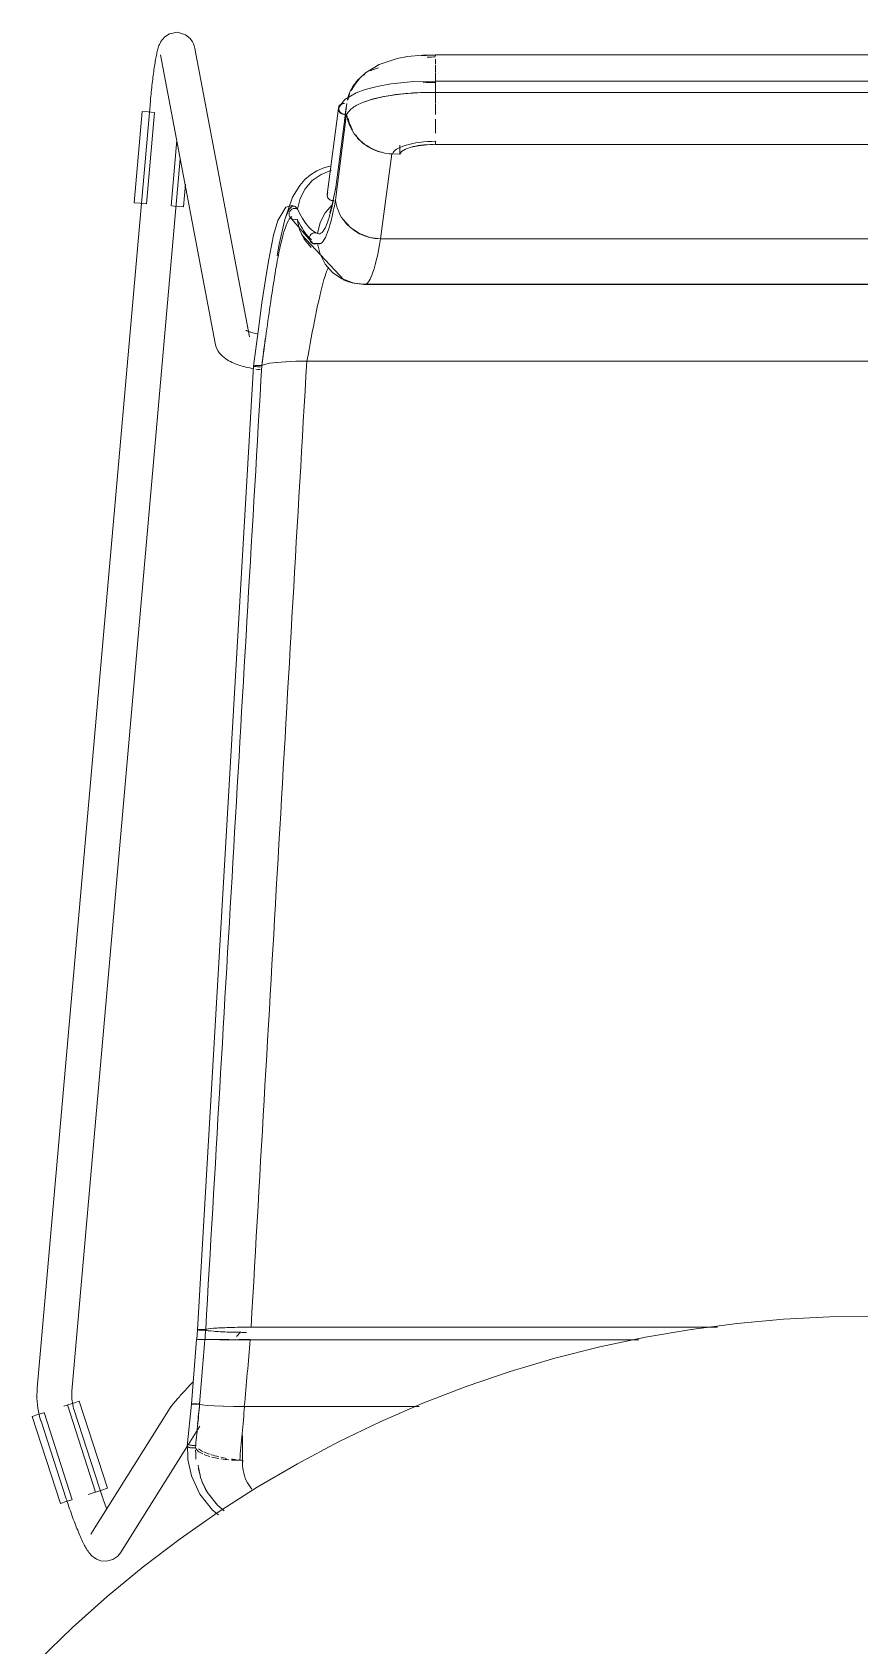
# Model space of a CAD drawing. Header units: millimetres. Extents: x 79795 to 317870, y -36033 to 97293.
# Drawn here: x 161391 to 161676, y 12592 to 13148 of the extents above; entities that cross this region are included whole.
import ezdxf

# ---------------------------------------------------------------- set-up
doc = ezdxf.new("R2010")
doc.units = ezdxf.units.MM
doc.header["$MEASUREMENT"] = 0
doc.layers.add('I-FURN', color=8, linetype='CONTINUOUS', lineweight=9)

msp = doc.modelspace()

# ---------------------------------------------------------------- linework, layer by layer
at = {"layer": 'I-FURN'}
for p, q in [((161440.87, 13147.86), (161438.11, 13147.37)), ((161443.62, 13147.02), (161440.87, 13147.86)), ((161434.06, 13142.06), (161433.95, 13141.66)), ((161434.17, 13142.46), (161434.06, 13142.06)), ((161434.3, 13142.85), (161434.17, 13142.46)), ((161434.44, 13143.26), (161434.3, 13142.85)), ((161434.61, 13143.69), (161434.44, 13143.26)), ((161434.82, 13144.16), (161434.61, 13143.69)), ((161435.13, 13144.72), (161434.82, 13144.16)), ((161435.6, 13145.42), (161435.13, 13144.72)), ((161436.46, 13146.33), (161435.6, 13145.42)), ((161438.11, 13147.37), (161436.46, 13146.33)), ((161443.62, 13147.02), (161445.2, 13145.7)), ((161445.2, 13145.7), (161445.95, 13144.62)), ((161445.95, 13144.62), (161446.32, 13143.82)), ((161446.32, 13143.82), (161446.54, 13143.2)), ((161446.54, 13143.2), (161446.67, 13142.68)), ((161446.67, 13142.68), (161446.76, 13142.27)), ((161465.58, 13042.97), (161446.76, 13142.27)), ((161432.98, 13136.78), (161432.89, 13136.19)), ((161433.08, 13137.35), (161432.98, 13136.78)), ((161433.17, 13137.9), (161433.08, 13137.35)), ((161433.26, 13138.43), (161433.17, 13137.9)), ((161433.36, 13138.94), (161433.26, 13138.43)), ((161433.45, 13139.44), (161433.36, 13138.94)), ((161433.55, 13139.92), (161433.45, 13139.44)), ((161433.65, 13140.38), (161433.55, 13139.92)), ((161433.74, 13140.82), (161433.65, 13140.38)), ((161433.84, 13141.25), (161433.74, 13140.82)), ((161433.95, 13141.66), (161433.84, 13141.25)), ((161434.97, 13140.03), (161453.79, 13040.74)), ((161505.58, 13133.94), (161510.29, 13136.81)), ((161510.29, 13136.81), (161516.44, 13138.83)), ((161516.44, 13138.83), (161519.94, 13139.48)), ((161519.94, 13139.48), (161525.15, 13140)), ((161525.15, 13140), (161529.67, 13140.08)), ((161529.67, 13140.08), (161529.67, 13139.91)), ((161824.52, 13140.08), (161529.67, 13140.08)), ((161529.67, 13139.78), (161529.67, 13140.06)), ((161529.67, 13136.84), (161529.67, 13138.59)), ((161529.67, 13133.98), (161529.67, 13136.56)), ((161432.19, 13130.96), (161432.11, 13130.25)), ((161432.27, 13131.66), (161432.19, 13130.96)), ((161432.36, 13132.35), (161432.27, 13131.66)), ((161432.44, 13133.02), (161432.36, 13132.35)), ((161432.53, 13133.69), (161432.44, 13133.02)), ((161432.62, 13134.33), (161432.53, 13133.69)), ((161432.71, 13134.97), (161432.62, 13134.33)), ((161432.8, 13135.59), (161432.71, 13134.97)), ((161432.89, 13136.19), (161432.8, 13135.59)), ((161501.93, 13130.03), (161503.6, 13132.1)), ((161503.6, 13132.1), (161505.58, 13133.94)), ((161514.22, 13130.1), (161522.11, 13130.89)), ((161522.11, 13130.89), (161529.67, 13131.04)), ((161529.67, 13133.82), (161529.67, 13130.8)), ((161529.67, 13130.8), (161529.67, 13133.81)), ((161529.67, 13131.04), (161529.67, 13130.97)), ((161824.52, 13131.04), (161529.67, 13131.04)), ((161529.67, 13127.09), (161529.67, 13131.04)), ((161529.67, 13130.97), (161529.67, 13130.78)), ((161529.67, 13130.78), (161529.67, 13130.47)), ((161431.64, 13125.84), (161431.57, 13125.09)), ((161431.72, 13126.59), (161431.64, 13125.84)), ((161431.79, 13127.33), (161431.72, 13126.59)), ((161431.87, 13128.07), (161431.79, 13127.33)), ((161431.94, 13128.81), (161431.87, 13128.07)), ((161432.02, 13129.53), (161431.94, 13128.81)), ((161432.11, 13130.25), (161432.02, 13129.53)), ((161498.46, 13124.65), (161502.29, 13126.96)), ((161500.6, 13127.76), (161501.93, 13130.03)), ((161502.29, 13126.96), (161505.46, 13128.15)), ((161505.46, 13128.15), (161509.5, 13129.23)), ((161511.83, 13125.68), (161508.33, 13124.88)), ((161509.5, 13129.23), (161514.22, 13130.1)), ((161517.27, 13126.51), (161511.83, 13125.68)), ((161523.26, 13126.99), (161517.27, 13126.51)), ((161529.67, 13127.08), (161523.26, 13126.99)), ((161529.67, 13130.47), (161529.67, 13130.08)), ((161529.67, 13130.08), (161529.67, 13129.63)), ((161529.67, 13129.63), (161529.67, 13129.14)), ((161529.67, 13129.14), (161529.67, 13128.64)), ((161529.67, 13128.64), (161529.67, 13128.16)), ((161529.67, 13128.16), (161529.67, 13127.74)), ((161529.67, 13127.74), (161529.67, 13127.41)), ((161529.67, 13127.41), (161529.67, 13127.19)), ((161529.67, 13127.19), (161529.67, 13127.09)), ((161529.67, 13127.11), (161529.67, 13123.3)), ((161529.67, 13123.3), (161529.67, 13127.11)), ((161529.67, 13127.08), (161824.52, 13127.08)), ((161431.49, 13124.18), (161392.54, 12680.86)), ((161425.92, 13089.16), (161428.68, 13120.57)), ((161428.68, 13120.57), (161430.72, 13120.4)), ((161430.15, 13088.79), (161432.91, 13120.2)), ((161430.72, 13120.4), (161432.78, 13120.21)), ((161431.51, 13124.34), (161431.49, 13124.18)), ((161431.57, 13125.09), (161431.51, 13124.34)), ((161492.36, 13091.99), (161496.21, 13121.77)), ((161495.19, 13090.09), (161499.03, 13119.79)), ((161495.21, 13093.64), (161499.06, 13123.33)), ((161496.57, 13122.27), (161498.46, 13124.65)), ((161498.28, 13117.36), (161498.9, 13122.14)), ((161505.51, 13124), (161505, 13123.81)), ((161508.33, 13124.88), (161505.51, 13124)), ((161529.67, 13119.54), (161529.67, 13123.1)), ((161529.67, 13116.07), (161529.67, 13117.92)), ((161529.67, 13116.06), (161529.67, 13115.59)), ((161529.67, 13113.09), (161529.67, 13115.55)), ((161440.58, 13110.65), (161438.6, 13088.05)), ((161517.31, 13108.93), (161517.31, 13105.92)), ((161521.29, 13108.24), (161523.78, 13108.75)), ((161523.78, 13108.75), (161526.63, 13109.07)), ((161526.63, 13109.07), (161529.67, 13109.18)), ((161824.52, 13109.24), (161529.67, 13109.24)), ((161529.67, 13109.18), (161824.52, 13109.18)), ((161404.5, 12679.81), (161441.79, 13104.31)), ((161510.74, 13076.71), (161514.6, 13105.99)), ((161514.6, 13105.99), (161517.31, 13105.92)), ((161517.31, 13105.92), (161517.95, 13106.78)), ((161517.95, 13106.78), (161519.3, 13107.57)), ((161519.3, 13107.57), (161521.29, 13108.24)), ((161486.6, 13098.78), (161484.62, 13097.1)), ((161488.8, 13100.16), (161486.6, 13098.78)), ((161490.3, 13098.93), (161487.22, 13096.76)), ((161491.17, 13101.19), (161488.8, 13100.16)), ((161493.81, 13100.33), (161490.3, 13098.93)), ((161493.67, 13101.84), (161491.17, 13101.19)), ((161442.83, 13087.68), (161443.52, 13095.57)), ((161482.89, 13095.13), (161480.38, 13091.02)), ((161484.62, 13097.1), (161482.89, 13095.13)), ((161484.73, 13093.93), (161482.99, 13090.61)), ((161487.22, 13096.76), (161484.73, 13093.93)), ((161492.41, 13092.23), (161492.35, 13091.76)), ((161492.6, 13092.67), (161492.41, 13092.23)), ((161493.96, 13088.12), (161495.33, 13094.42)), ((161427.96, 13088.98), (161425.92, 13089.16)), ((161430.03, 13088.8), (161427.96, 13088.98)), ((161440.78, 13087.86), (161438.72, 13088.04)), ((161442.83, 13087.68), (161440.78, 13087.86)), ((161475.31, 13083.03), (161478.08, 13087.67)), ((161480.38, 13091.02), (161477.71, 13083.39)), ((161478.08, 13087.67), (161480.27, 13088.2)), ((161479.78, 13086.61), (161479.48, 13086.22)), ((161479.49, 13086.21), (161479.79, 13086.61)), ((161480.17, 13086.92), (161479.78, 13086.61)), ((161479.79, 13086.61), (161480.17, 13086.92)), ((161480.17, 13086.92), (161480.63, 13087.11)), ((161480.63, 13087.11), (161480.17, 13086.92)), ((161480.27, 13088.2), (161481.18, 13087.9)), ((161480.63, 13087.11), (161481.12, 13087.19)), ((161481.12, 13087.19), (161480.63, 13087.11)), ((161481.12, 13087.19), (161481.62, 13087.14)), ((161481.62, 13087.15), (161481.12, 13087.19)), ((161482.09, 13086.98), (161481.62, 13087.15)), ((161481.62, 13087.14), (161482.09, 13086.98)), ((161482.99, 13090.61), (161482.09, 13086.98)), ((161494.2, 13088.59), (161491.7, 13085.72)), ((161492.35, 13091.76), (161492.41, 13091.29)), ((161492.41, 13091.29), (161492.6, 13090.85)), ((161492.6, 13090.85), (161492.9, 13090.47)), ((161492.9, 13090.47), (161493.28, 13090.17)), ((161493.2, 13085.69), (161493.96, 13088.12)), ((161493.28, 13090.17), (161493.73, 13089.97)), ((161493.73, 13089.97), (161494.22, 13089.9)), ((161494.22, 13089.9), (161494.72, 13089.93)), ((161473.91, 13078.03), (161475.31, 13083.03)), ((161477.71, 13083.39), (161475.82, 13074.87)), ((161479.29, 13085.76), (161479.21, 13085.28)), ((161479.21, 13085.28), (161479.27, 13084.79)), ((161479.22, 13085.28), (161479.29, 13085.76)), ((161479.28, 13084.79), (161479.22, 13085.28)), ((161479.27, 13084.79), (161479.46, 13084.33)), ((161479.46, 13084.33), (161479.28, 13084.79)), ((161479.48, 13086.22), (161479.29, 13085.76)), ((161479.29, 13085.76), (161479.49, 13086.21)), ((161479.41, 13084.42), (161487.54, 13075)), ((161479.57, 13084.15), (161479.44, 13084.36)), ((161479.75, 13083.93), (161479.46, 13084.33)), ((161479.46, 13084.33), (161479.74, 13083.93)), ((161479.74, 13083.93), (161480.12, 13083.61)), ((161480.13, 13083.61), (161479.75, 13083.93)), ((161480.12, 13083.61), (161480.57, 13083.4)), ((161480.58, 13083.4), (161480.13, 13083.61)), ((161480.57, 13083.4), (161481.07, 13083.31)), ((161481.07, 13083.31), (161480.58, 13083.4)), ((161481.57, 13083.34), (161481.07, 13083.31)), ((161481.07, 13083.31), (161481.57, 13083.34)), ((161482.04, 13083.49), (161481.57, 13083.34)), ((161481.57, 13083.34), (161482.04, 13083.49)), ((161482.83, 13079.88), (161482.04, 13083.49)), ((161482.04, 13083.49), (161482.82, 13079.88)), ((161489.94, 13082.32), (161489.05, 13078.61)), ((161491.7, 13085.72), (161489.94, 13082.32)), ((161497.82, 13083.32), (161500.31, 13080.58)), ((161472.1, 13069.01), (161473.91, 13078.03)), ((161482.82, 13079.88), (161484.46, 13076.56)), ((161484.47, 13076.56), (161482.83, 13079.88)), ((161483.52, 13078.23), (161498.13, 13062.53)), ((161484.46, 13076.56), (161486.87, 13073.72)), ((161486.87, 13073.72), (161484.47, 13076.56)), ((161486.21, 13076.86), (161486.28, 13077.35)), ((161486.27, 13077.35), (161486.21, 13076.86)), ((161486.28, 13076.37), (161486.21, 13076.86)), ((161486.21, 13076.86), (161486.27, 13076.37)), ((161486.46, 13077.81), (161486.27, 13077.35)), ((161486.27, 13076.37), (161486.46, 13075.91)), ((161486.28, 13077.35), (161486.47, 13077.81)), ((161486.47, 13075.91), (161486.28, 13076.37)), ((161486.76, 13078.21), (161486.46, 13077.81)), ((161486.46, 13075.91), (161486.76, 13075.5)), ((161486.47, 13077.81), (161486.76, 13078.21)), ((161486.76, 13075.5), (161486.47, 13075.91)), ((161487.14, 13078.53), (161486.76, 13078.21)), ((161486.76, 13078.21), (161487.14, 13078.52)), ((161487.14, 13075.19), (161486.76, 13075.5)), ((161486.76, 13075.5), (161487.14, 13075.19)), ((161487.14, 13078.52), (161487.59, 13078.73)), ((161487.59, 13078.73), (161487.14, 13078.53)), ((161487.59, 13074.99), (161487.14, 13075.19)), ((161487.14, 13075.19), (161487.59, 13074.99)), ((161487.59, 13078.73), (161488.08, 13078.81)), ((161488.08, 13078.81), (161487.59, 13078.73)), ((161488.08, 13078.81), (161488.58, 13078.77)), ((161488.58, 13078.77), (161488.08, 13078.81)), ((161488.37, 13078.89), (161488.8, 13078.71)), ((161488.58, 13078.77), (161489.05, 13078.61)), ((161489.05, 13078.61), (161488.58, 13078.77)), ((161500.31, 13080.58), (161503.42, 13078.5)), ((161503.42, 13078.5), (161506.97, 13077.19)), ((161506.97, 13077.19), (161510.74, 13076.71)), ((161843.45, 13076.71), (161510.74, 13076.71)), ((161510.74, 13076.71), (161843.45, 13076.71)), ((161475.82, 13074.87), (161475.08, 13070.81)), ((161487.24, 13075.14), (161490.12, 13075.09)), ((161488.08, 13074.91), (161487.59, 13074.99)), ((161487.59, 13074.99), (161488.08, 13074.9)), ((161488.58, 13074.94), (161488.08, 13074.91)), ((161488.08, 13074.9), (161488.58, 13074.94)), ((161489.05, 13075.11), (161488.58, 13074.94)), ((161488.58, 13074.94), (161489.05, 13075.1)), ((161489.05, 13075.1), (161489.94, 13071.39)), ((161489.94, 13071.39), (161491.7, 13067.99)), ((161491.7, 13068), (161489.95, 13071.39)), ((161471.07, 13062.7), (161472.1, 13069.01)), ((161494.21, 13065.13), (161491.7, 13068)), ((161491.7, 13067.99), (161494.2, 13065.12)), ((161494.2, 13065.12), (161497.34, 13062.95)), ((161497.34, 13062.96), (161494.21, 13065.13)), ((161469.89, 13054.68), (161471.07, 13062.7)), ((161497.03, 13063.13), (161501.49, 13061.4)), ((161500.91, 13061.59), (161497.34, 13062.96)), ((161497.34, 13062.95), (161500.91, 13061.59)), ((161498.13, 13062.53), (161500.05, 13061.83)), ((161504.7, 13061.11), (161500.91, 13061.59)), ((161500.91, 13061.59), (161504.7, 13061.11)), ((161501.49, 13061.4), (161505.24, 13060.96)), ((161849.49, 13061.11), (161504.7, 13061.11)), ((161504.7, 13061.11), (161849.49, 13061.11)), ((161505.24, 13060.96), (161810.04, 13060.96)), ((161468.53, 13044.75), (161469.89, 13054.68)), ((161464.36, 13045.2), (161464.38, 13045.19)), ((161464.38, 13045.19), (161464.45, 13045.15)), ((161464.45, 13045.15), (161464.54, 13045.1)), ((161464.54, 13045.1), (161464.69, 13045.02)), ((161464.69, 13045.02), (161464.89, 13044.94)), ((161464.89, 13044.94), (161465.12, 13044.84)), ((161465.12, 13044.84), (161465.39, 13044.74)), ((161465.39, 13044.74), (161465.69, 13044.63)), ((161465.69, 13044.63), (161466.03, 13044.53)), ((161466.03, 13044.53), (161466.39, 13044.42)), ((161466.39, 13044.42), (161466.79, 13044.31)), ((161466.79, 13044.31), (161467.21, 13044.2)), ((161466.98, 13032.89), (161468.53, 13044.75)), ((161467.21, 13044.2), (161467.65, 13044.1)), ((161467.65, 13044.1), (161468.12, 13044)), ((161468.12, 13044), (161468.62, 13043.9)), ((161453.79, 13040.74), (161454.04, 13039.75)), ((161454.04, 13039.75), (161454.41, 13038.86)), ((161454.41, 13038.86), (161454.84, 13038.07)), ((161454.84, 13038.07), (161455.33, 13037.38)), ((161455.33, 13037.38), (161455.84, 13036.78)), ((161455.84, 13036.78), (161456.36, 13036.26)), ((161456.36, 13036.26), (161456.89, 13035.81)), ((161466.98, 13032.89), (161447.69, 12700.98)), ((161456.89, 13035.81), (161457.42, 13035.41)), ((161457.42, 13035.41), (161457.96, 13035.05)), ((161457.96, 13035.05), (161458.5, 13034.73)), ((161458.5, 13034.73), (161459.03, 13034.44)), ((161459.03, 13034.44), (161459.58, 13034.17)), ((161459.58, 13034.17), (161460.15, 13033.91)), ((161460.15, 13033.91), (161460.72, 13033.68)), ((161460.72, 13033.68), (161461.3, 13033.46)), ((161461.3, 13033.46), (161461.89, 13033.25)), ((161461.89, 13033.25), (161462.49, 13033.06)), ((161462.49, 13033.06), (161463.11, 13032.88)), ((161463.11, 13032.88), (161463.74, 13032.7)), ((161463.74, 13032.7), (161464.38, 13032.54)), ((161464.38, 13032.54), (161465.04, 13032.39)), ((161465.04, 13032.39), (161465.71, 13032.25)), ((161465.71, 13032.25), (161466.39, 13032.11)), ((161466.39, 13032.11), (161467.08, 13031.99)), ((161467.05, 13032.95), (161466.98, 13032.89)), ((161466.98, 13032.89), (161467.05, 13032.95)), ((161466.98, 13032.89), (161467.04, 13032.84)), ((161467.04, 13032.84), (161466.98, 13032.89)), ((161467.04, 13032.84), (161467.23, 13032.79)), ((161467.22, 13032.79), (161467.04, 13032.84)), ((161467.24, 13033), (161467.05, 13032.95)), ((161467.05, 13032.95), (161467.24, 13033)), ((161467.51, 13032.75), (161467.22, 13032.79)), ((161467.23, 13032.79), (161467.52, 13032.75)), ((161467.54, 13033.04), (161467.24, 13033)), ((161467.24, 13033), (161467.54, 13033.04)), ((161467.89, 13032.71), (161467.51, 13032.75)), ((161467.52, 13032.75), (161467.9, 13032.71)), ((161467.93, 13033.07), (161467.54, 13033.04)), ((161467.54, 13033.04), (161467.92, 13033.07)), ((161467.79, 13031.87), (161468.5, 13031.76)), ((161468.34, 13032.69), (161467.89, 13032.71)), ((161467.9, 13032.71), (161468.35, 13032.69)), ((161467.92, 13033.07), (161468.38, 13033.1)), ((161468.38, 13033.1), (161467.93, 13033.07)), ((161468.83, 13032.68), (161468.34, 13032.69)), ((161468.35, 13032.69), (161468.84, 13032.68)), ((161468.88, 13033.1), (161468.38, 13033.1)), ((161468.38, 13033.1), (161468.87, 13033.1)), ((161468.5, 13031.76), (161469.23, 13031.66)), ((161469.33, 13032.68), (161468.83, 13032.68)), ((161468.84, 13032.68), (161469.34, 13032.68)), ((161468.87, 13033.1), (161469.37, 13033.1)), ((161469.37, 13033.1), (161468.88, 13033.1)), ((161469.84, 13033.08), (161469.37, 13033.1)), ((161469.37, 13033.1), (161469.84, 13033.08)), ((161470.75, 13033.48), (161469.84, 13033.08)), ((161469.84, 13033.08), (161470.75, 13033.48)), ((161472.49, 13033.85), (161470.75, 13033.48)), ((161470.75, 13033.48), (161472.48, 13033.85)), ((161474.99, 13034.16), (161472.49, 13033.85)), ((161472.49, 13033.85), (161474.95, 13034.16)), ((161474.98, 13034.16), (161478.04, 13034.4)), ((161478.09, 13034.4), (161474.99, 13034.16)), ((161481.62, 13034.55), (161478.09, 13034.4)), ((161478.09, 13034.4), (161481.56, 13034.55)), ((161485.39, 13034.61), (161481.62, 13034.55)), ((161481.62, 13034.55), (161485.31, 13034.61)), ((161868.79, 13034.61), (161485.39, 13034.61)), ((161485.39, 13034.61), (161868.79, 13034.61)), ((161633.5, 12703.19), (161617.63, 12701.13)), ((161649.43, 12704.62), (161633.5, 12703.19)), ((161665.41, 12705.4), (161649.43, 12704.62)), ((161681.41, 12705.55), (161665.41, 12705.4)), ((161447.41, 12697.63), (161445.59, 12675.42)), ((161447.48, 12697.63), (161447.41, 12697.63)), ((161447.41, 12697.63), (161447.48, 12697.62)), ((161447.42, 12697.63), (161447.68, 12700.98)), ((161447.48, 12697.62), (161447.42, 12697.63)), ((161447.42, 12697.63), (161447.48, 12697.63)), ((161447.96, 12697.62), (161447.67, 12697.62)), ((161447.67, 12697.62), (161447.96, 12697.62)), ((161447.75, 12701.01), (161447.69, 12700.98)), ((161447.69, 12700.98), (161447.76, 12700.96)), ((161447.94, 12701.04), (161447.75, 12701.01)), ((161447.76, 12700.96), (161447.95, 12700.93)), ((161448.23, 12701.06), (161447.94, 12701.04)), ((161447.95, 12700.93), (161448.24, 12700.91)), ((161448.35, 12697.63), (161447.96, 12697.63)), ((161448.35, 12697.62), (161447.96, 12697.62)), ((161447.96, 12697.62), (161448.34, 12697.62)), ((161447.97, 12697.63), (161448.35, 12697.63)), ((161448.62, 12701.08), (161448.23, 12701.06)), ((161448.24, 12700.91), (161448.62, 12700.89)), ((161448.34, 12697.62), (161448.79, 12697.62)), ((161448.35, 12697.63), (161448.8, 12697.63)), ((161448.8, 12697.63), (161448.35, 12697.63)), ((161448.8, 12697.62), (161448.35, 12697.62)), ((161449.07, 12701.09), (161448.62, 12701.08)), ((161448.62, 12700.89), (161449.07, 12700.88)), ((161448.79, 12697.62), (161449.28, 12697.62)), ((161448.8, 12697.63), (161449.29, 12697.63)), ((161449.29, 12697.63), (161448.8, 12697.63)), ((161449.29, 12697.62), (161448.8, 12697.62)), ((161449.56, 12701.09), (161449.07, 12701.09)), ((161449.07, 12700.88), (161449.57, 12700.87)), ((161449.28, 12697.62), (161449.78, 12697.62)), ((161449.29, 12697.63), (161449.79, 12697.63)), ((161449.79, 12697.63), (161449.29, 12697.63)), ((161449.78, 12697.62), (161449.29, 12697.62)), ((161450.05, 12701.09), (161449.56, 12701.09)), ((161449.57, 12700.87), (161450.06, 12700.88)), ((161450.25, 12697.62), (161449.78, 12697.62)), ((161449.78, 12697.62), (161450.25, 12697.62)), ((161449.79, 12697.63), (161450.26, 12697.63)), ((161450.26, 12697.63), (161449.79, 12697.63)), ((161450.52, 12701.08), (161450.05, 12701.09)), ((161450.06, 12700.88), (161450.53, 12700.88)), ((161451.14, 12697.6), (161450.25, 12697.62)), ((161450.25, 12697.62), (161451.14, 12697.6)), ((161451.41, 12701.29), (161450.52, 12701.08)), ((161450.53, 12700.88), (161451.43, 12700.67)), ((161452.88, 12697.59), (161451.14, 12697.6)), ((161451.14, 12697.6), (161452.89, 12697.59)), ((161452.9, 12697.66), (161451.15, 12697.65)), ((161451.16, 12697.65), (161452.91, 12697.66)), ((161453.16, 12701.49), (161451.41, 12701.29)), ((161451.43, 12700.67), (161453.18, 12700.48)), ((161455.39, 12697.58), (161452.89, 12697.59)), ((161452.89, 12697.59), (161455.39, 12697.58)), ((161455.4, 12697.67), (161452.9, 12697.66)), ((161452.91, 12697.66), (161455.41, 12697.67)), ((161455.66, 12701.65), (161453.16, 12701.49)), ((161453.18, 12700.48), (161455.68, 12700.32)), ((161458.52, 12697.57), (161455.39, 12697.58)), ((161455.39, 12697.58), (161458.52, 12697.57)), ((161458.53, 12697.68), (161455.4, 12697.67)), ((161455.41, 12697.67), (161458.53, 12697.68)), ((161458.79, 12701.77), (161455.66, 12701.65)), ((161455.68, 12700.32), (161458.8, 12700.2)), ((161462.09, 12697.56), (161458.52, 12697.57)), ((161458.52, 12697.57), (161462.09, 12697.56)), ((161462.36, 12701.85), (161458.79, 12701.77)), ((161458.8, 12700.2), (161462.35, 12700.12)), ((161462.65, 12700.24), (161461.18, 12698.71)), ((161462.09, 12697.69), (161465.87, 12697.69)), ((161465.87, 12697.69), (161462.09, 12697.69)), ((161465.88, 12697.56), (161462.09, 12697.56)), ((161462.09, 12697.56), (161465.88, 12697.56)), ((161462.35, 12700.12), (161464.6, 12700.09)), ((161466.14, 12701.88), (161462.36, 12701.85)), ((161599.62, 12697.56), (161465.88, 12697.56)), ((161465.88, 12697.56), (161599.62, 12697.56)), ((161626.72, 12701.88), (161466.14, 12701.88)), ((161466.14, 12701.88), (161626.72, 12701.88)), ((161601.86, 12698.44), (161586.21, 12695.11)), ((161617.63, 12701.13), (161601.86, 12698.44)), ((161586.21, 12695.11), (161570.71, 12691.17)), ((161555.37, 12686.6), (161540.23, 12681.43)), ((161570.71, 12691.17), (161555.37, 12686.6)), ((161392.54, 12680.86), (161392.46, 12679.72)), ((161443.55, 12680.24), (161443.94, 12680.67)), ((161443.94, 12680.67), (161444.35, 12681.1)), ((161444.35, 12681.1), (161444.76, 12681.55)), ((161444.76, 12681.55), (161445.18, 12682)), ((161445.18, 12682), (161445.61, 12682.46)), ((161445.61, 12682.46), (161446.06, 12682.93)), ((161540.23, 12681.43), (161525.31, 12675.66)), ((161392.46, 12679.72), (161392.43, 12678.58)), ((161392.43, 12678.58), (161392.45, 12677.44)), ((161392.45, 12677.44), (161392.51, 12676.3)), ((161392.51, 12676.3), (161392.61, 12675.16)), ((161392.61, 12675.16), (161392.76, 12674.03)), ((161402.94, 12675.09), (161412.63, 12645.08)), ((161403.06, 12675.13), (161405.03, 12675.76)), ((161404.43, 12678.46), (161404.45, 12679.12)), ((161404.44, 12677.8), (161404.43, 12678.46)), ((161404.48, 12677.13), (161404.44, 12677.8)), ((161404.45, 12679.12), (161404.49, 12679.78)), ((161404.54, 12676.48), (161404.48, 12677.13)), ((161404.49, 12679.78), (161404.5, 12679.81)), ((161404.63, 12675.82), (161404.54, 12676.48)), ((161404.74, 12675.17), (161404.63, 12675.82)), ((161404.88, 12674.52), (161404.74, 12675.17)), ((161405.03, 12675.76), (161406.98, 12676.39)), ((161416.67, 12646.39), (161406.98, 12676.39)), ((161438.91, 12674.97), (161439.08, 12675.19)), ((161439.08, 12675.19), (161439.26, 12675.41)), ((161439.26, 12675.41), (161439.45, 12675.64)), ((161439.45, 12675.64), (161439.65, 12675.88)), ((161439.65, 12675.88), (161439.87, 12676.14)), ((161439.87, 12676.14), (161440.1, 12676.4)), ((161440.1, 12676.4), (161440.34, 12676.68)), ((161440.34, 12676.68), (161440.6, 12676.98)), ((161440.6, 12676.98), (161440.87, 12677.29)), ((161440.87, 12677.29), (161441.16, 12677.61)), ((161441.16, 12677.61), (161441.46, 12677.94)), ((161441.46, 12677.94), (161441.77, 12678.3)), ((161441.77, 12678.3), (161442.1, 12678.66)), ((161442.1, 12678.66), (161442.45, 12679.04)), ((161442.45, 12679.04), (161442.8, 12679.43)), ((161442.8, 12679.43), (161443.17, 12679.83)), ((161443.17, 12679.83), (161443.55, 12680.24)), ((161445.58, 12675.42), (161444.16, 12660.93)), ((161445.65, 12675.45), (161445.58, 12675.42)), ((161445.58, 12675.42), (161445.65, 12675.4)), ((161445.59, 12675.42), (161445.65, 12675.45)), ((161445.66, 12675.4), (161445.59, 12675.42)), ((161445.84, 12675.47), (161445.65, 12675.45)), ((161445.65, 12675.45), (161445.84, 12675.47)), ((161445.65, 12675.4), (161445.84, 12675.37)), ((161446.13, 12675.5), (161445.84, 12675.47)), ((161445.84, 12675.47), (161446.13, 12675.5)), ((161445.84, 12675.37), (161446.14, 12675.35)), ((161446.14, 12675.35), (161445.85, 12675.37)), ((161446.51, 12675.51), (161446.13, 12675.5)), ((161446.13, 12675.5), (161446.51, 12675.51)), ((161446.14, 12675.35), (161446.52, 12675.34)), ((161446.53, 12675.34), (161446.14, 12675.35)), ((161446.96, 12675.52), (161446.51, 12675.51)), ((161446.51, 12675.51), (161446.97, 12675.52)), ((161446.52, 12675.34), (161446.98, 12675.33)), ((161446.98, 12675.33), (161446.53, 12675.34)), ((161447.45, 12675.53), (161446.96, 12675.52)), ((161446.97, 12675.52), (161447.46, 12675.53)), ((161446.98, 12675.33), (161447.47, 12675.32)), ((161447.47, 12675.32), (161446.98, 12675.33)), ((161447.47, 12675.32), (161447.96, 12675.32)), ((161447.97, 12675.32), (161447.47, 12675.32)), ((161448.42, 12675.52), (161447.95, 12675.53)), ((161447.95, 12675.53), (161448.42, 12675.52)), ((161447.96, 12675.32), (161448.44, 12675.33)), ((161448.44, 12675.33), (161447.97, 12675.32)), ((161448.44, 12675.33), (161449.33, 12675.14)), ((161449.32, 12675.14), (161448.44, 12675.33)), ((161449.33, 12675.14), (161451.06, 12674.96)), ((161451.04, 12674.96), (161449.33, 12675.14)), ((161525.31, 12675.66), (161510.63, 12669.29)), ((161390.83, 12671.18), (161392.78, 12671.81)), ((161400.52, 12641.17), (161390.83, 12671.18)), ((161392.76, 12674.03), (161392.96, 12672.9)), ((161392.78, 12671.81), (161394.75, 12672.44)), ((161392.96, 12672.9), (161393.2, 12671.79)), ((161393.2, 12671.79), (161393.48, 12670.68)), ((161393.48, 12670.68), (161393.81, 12669.59)), ((161393.81, 12669.59), (161393.83, 12669.54)), ((161393.83, 12669.54), (161402.54, 12642.73)), ((161404.56, 12642.48), (161394.87, 12672.48)), ((161401.68, 12674.68), (161402.84, 12675.06)), ((161405.05, 12673.88), (161404.88, 12674.52)), ((161405.24, 12673.25), (161405.05, 12673.88)), ((161413.95, 12646.43), (161405.24, 12673.25)), ((161438.34, 12674.16), (161411.03, 12630.57)), ((161438.34, 12674.16), (161438.55, 12674.48)), ((161438.55, 12674.48), (161438.73, 12674.74)), ((161438.73, 12674.74), (161438.91, 12674.97)), ((161451.06, 12674.96), (161453.54, 12674.81)), ((161453.5, 12674.81), (161451.06, 12674.96)), ((161453.54, 12674.81), (161456.64, 12674.69)), ((161456.57, 12674.7), (161453.54, 12674.81)), ((161456.64, 12674.69), (161460.07, 12674.62)), ((161460.08, 12674.62), (161456.64, 12674.69)), ((161460.17, 12674.62), (161463.93, 12674.59)), ((161463.81, 12674.59), (161460.17, 12674.62)), ((161524.05, 12674.59), (161463.81, 12674.59)), ((161463.93, 12674.59), (161524.05, 12674.59)), ((161444.47, 12661.34), (161448.51, 12667.79)), ((161463.23, 12664.55), (161463.23, 12654.8)), ((161510.63, 12669.29), (161496.22, 12662.35)), ((161421.2, 12624.2), (161444.23, 12660.97)), ((161444.37, 12656.37), (161444.29, 12661.83)), ((161496.22, 12662.35), (161482.1, 12654.83)), ((161445.59, 12650.72), (161444.37, 12656.37)), ((161463.28, 12656.04), (161462.24, 12656.04)), ((161482.1, 12654.83), (161468.29, 12646.75)), ((161448.49, 12644.4), (161445.59, 12650.72)), ((161451.06, 12645.11), (161449.15, 12648.8)), ((161402.47, 12641.8), (161400.52, 12641.17)), ((161404.44, 12642.44), (161402.47, 12641.8)), ((161402.69, 12642.27), (161402.54, 12642.73)), ((161402.93, 12641.53), (161402.69, 12642.27)), ((161410.05, 12644.25), (161412.53, 12645.05)), ((161414.72, 12645.76), (161412.75, 12645.12)), ((161414.06, 12646.11), (161413.95, 12646.43)), ((161414.29, 12645.41), (161414.06, 12646.11)), ((161414.52, 12644.72), (161414.29, 12645.41)), ((161414.75, 12644.04), (161414.52, 12644.72)), ((161416.67, 12646.39), (161414.72, 12645.76)), ((161414.99, 12643.36), (161414.75, 12644.04)), ((161415.22, 12642.69), (161414.99, 12643.36)), ((161415.46, 12642.02), (161415.22, 12642.69)), ((161415.69, 12641.36), (161415.46, 12642.02)), ((161452.83, 12638.87), (161448.49, 12644.4)), ((161454.56, 12640.54), (161451.06, 12645.11)), ((161468.29, 12646.75), (161454.81, 12638.13)), ((161403.18, 12640.79), (161402.93, 12641.53)), ((161403.43, 12640.06), (161403.18, 12640.79)), ((161403.68, 12639.33), (161403.43, 12640.06)), ((161403.93, 12638.61), (161403.68, 12639.33)), ((161404.19, 12637.89), (161403.93, 12638.61)), ((161404.44, 12637.19), (161404.19, 12637.89)), ((161404.7, 12636.49), (161404.44, 12637.19)), ((161404.95, 12635.8), (161404.7, 12636.49)), ((161415.93, 12640.72), (161415.69, 12641.36)), ((161416.16, 12640.08), (161415.93, 12640.72)), ((161416.4, 12639.46), (161416.16, 12640.08)), ((161454.81, 12638.13), (161441.69, 12628.97)), ((161454.88, 12637.23), (161452.83, 12638.87)), ((161456.91, 12638.58), (161454.56, 12640.54)), ((161405.21, 12635.12), (161404.95, 12635.8)), ((161405.46, 12634.46), (161405.21, 12635.12)), ((161405.71, 12633.8), (161405.46, 12634.46)), ((161405.96, 12633.16), (161405.71, 12633.8)), ((161406.22, 12632.54), (161405.96, 12633.16)), ((161406.46, 12631.93), (161406.22, 12632.54)), ((161406.71, 12631.33), (161406.46, 12631.93)), ((161406.96, 12630.75), (161406.71, 12631.33)), ((161407.2, 12630.19), (161406.96, 12630.75)), ((161407.44, 12629.65), (161407.2, 12630.19)), ((161407.68, 12629.12), (161407.44, 12629.65)), ((161407.91, 12628.61), (161407.68, 12629.12)), ((161408.14, 12628.12), (161407.91, 12628.61)), ((161408.38, 12627.64), (161408.14, 12628.12)), ((161408.61, 12627.19), (161408.38, 12627.64)), ((161408.83, 12626.75), (161408.61, 12627.19)), ((161409.06, 12626.32), (161408.83, 12626.75)), ((161409.29, 12625.91), (161409.06, 12626.32)), ((161409.53, 12625.51), (161409.29, 12625.91)), ((161409.77, 12625.12), (161409.53, 12625.51)), ((161410.03, 12624.73), (161409.77, 12625.12)), ((161441.69, 12628.97), (161428.95, 12619.3)), ((161410.3, 12624.34), (161410.03, 12624.73)), ((161410.62, 12623.94), (161410.3, 12624.34)), ((161410.99, 12623.51), (161410.62, 12623.94)), ((161411.45, 12623.05), (161410.99, 12623.51)), ((161412.08, 12622.53), (161411.45, 12623.05)), ((161412.99, 12621.96), (161412.08, 12622.53)), ((161414.37, 12621.44), (161412.99, 12621.96)), ((161416.35, 12621.27), (161414.37, 12621.44)), ((161418.57, 12621.86), (161416.35, 12621.27)), ((161420.31, 12623.08), (161418.57, 12621.86)), ((161420.31, 12623.08), (161421.2, 12624.2)), ((161428.95, 12619.3), (161416.6, 12609.13)), ((161416.6, 12609.13), (161404.67, 12598.47)), ((161404.67, 12598.47), (161393.18, 12587.34))]:
    msp.add_line(p, q, dxfattribs=at)
for centre, major_axis, ratio, start_param, end_param in [((161529.67, 13135.8), (-12.4, 0), 0.287441, 4.712389, 4.950404), ((161529.67, 13124.33), (0, -15.75), 0.000004, 5.8107, 5.99294), ((161494.31, 13091.76), (-1.96, 0), 0.955139, 5.775592, 8.064923), ((161510.87, 13091.78), (-15.78, 0), 0.955139, 0.112537, 0.354036), ((161510.87, 13091.78), (-15.78, 0), 0.955139, 0.354206, 0.595753), ((161510.87, 13091.78), (-15.78, 0), 0.955139, 0.595876, 1.562553)]:
    msp.add_ellipse(centre, major_axis=major_axis, ratio=ratio, start_param=start_param, end_param=end_param, dxfattribs=at)
for points in [[(161524.7, 13139.77), (161526.28, 13139.92), (161527.95, 13139.99), (161529.67, 13139.99)], [(161510.06, 13135.63), (161509.11, 13135.38), (161508.17, 13135.03), (161507.28, 13134.6)], [(161499.24, 13119.78), (161499.59, 13120.51), (161500.9, 13121.91), (161504.6, 13123.81), (161509.67, 13125.34), (161515.81, 13126.45), (161522.67, 13127.08), (161527.32, 13127.15), (161529.67, 13127.11)], [(161499.52, 13124.74), (161499.67, 13125.4), (161499.87, 13126.05), (161500.11, 13126.68)], [(161525.4, 13130.49), (161526.82, 13130.53), (161528.24, 13130.53), (161529.67, 13130.51)], [(161498.77, 13119.63), (161498.69, 13119.62), (161498.52, 13119.6), (161498.36, 13119.6), (161498.27, 13119.61)], [(161499.03, 13119.79), (161499.18, 13118.55), (161499.76, 13116.17), (161501.53, 13112.83), (161504.06, 13109.99), (161507.2, 13107.8), (161510.8, 13106.39), (161513.3, 13106.03), (161514.6, 13105.99)], [(161500.12, 13116.2), (161499.86, 13116.88), (161499.7, 13117.58), (161499.55, 13118.28)], [(161501.02, 13114.28), (161500.69, 13114.86), (161500.47, 13115.48), (161500.28, 13116.11)], [(161514.84, 13106), (161515.1, 13107.11), (161518.48, 13109.28), (161525.88, 13110.25), (161529.67, 13110.3)], [(161528.83, 13109.23), (161526.05, 13109.17), (161522.91, 13108.9), (161521.29, 13108.29)], [(161495.19, 13090.09), (161494.17, 13084.59), (161492.12, 13076.52), (161490.07, 13074.56), (161489.05, 13075.11)], [(161504.7, 13061.11), (161504.88, 13061.01), (161505.06, 13060.96), (161505.24, 13060.96)], [(161471.02, 13042.25), (161470.63, 13039.22), (161470.25, 13036.15), (161469.86, 13033.09)], [(161450.52, 12701.08), (161453.74, 12756.49), (161460.18, 12867.25), (161466.62, 12977.85), (161469.84, 13033.08)], [(161475.73, 12868.37), (161478.92, 12923.83), (161482.12, 12979.25), (161485.31, 13034.61)], [(161466.14, 12701.88), (161469.34, 12757.4), (161472.53, 12812.93), (161475.73, 12868.37)], [(161450.53, 12700.88), (161449.94, 12700.87), (161448.43, 12700.87), (161447.69, 12700.95), (161447.68, 12700.98)], [(161448.44, 12675.33), (161448.74, 12679.04), (161449.35, 12686.46), (161449.95, 12693.9), (161450.25, 12697.62)], [(161450.52, 12701.08), (161450.48, 12700.51), (161450.39, 12699.35), (161450.3, 12698.2), (161450.25, 12697.62)], [(161450.53, 12700.88), (161450.48, 12700.34), (161450.39, 12699.26), (161450.3, 12698.17), (161450.26, 12697.63)], [(161464.85, 12686.07), (161465.19, 12689.9), (161465.53, 12693.73), (161465.88, 12697.56)], [(161448.42, 12675.52), (161448.73, 12679.16), (161449.03, 12682.81), (161449.33, 12686.47)], [(161449.63, 12690.08), (161449.67, 12690.49), (161449.7, 12690.9), (161449.73, 12691.31)], [(161463.81, 12674.59), (161464.16, 12678.42), (161464.5, 12682.24), (161464.85, 12686.07)], [(161448.44, 12675.33), (161448.2, 12672.81), (161447.72, 12667.77), (161447.24, 12662.82), (161447, 12660.38)], [(161448.42, 12675.52), (161448.19, 12673.14), (161447.95, 12670.78), (161447.72, 12668.43)], [(161463.93, 12674.59), (161463.63, 12671.46), (161463.04, 12665.21), (161462.5, 12659.07), (161462.24, 12656.04)], [(161444.35, 12661.68), (161444.39, 12661.64), (161444.51, 12661.54), (161444.81, 12661.41), (161445.19, 12661.29), (161445.65, 12661.2), (161446.14, 12661.13), (161446.64, 12661.1), (161446.95, 12661.1), (161447.1, 12661.11)], [(161449.55, 12658.21), (161448.85, 12658.53), (161447.71, 12659.23), (161447.15, 12659.98), (161447, 12660.38)], [(161447.04, 12659.55), (161447.05, 12658.89), (161447.09, 12658.25), (161447.15, 12657.6)], [(161447.18, 12656.38), (161447.09, 12657.2), (161447.08, 12658.02), (161447.09, 12658.85)], [(161448.01, 12660.02), (161448.42, 12659.7), (161448.94, 12659.37), (161449.58, 12659.07)], [(161449.83, 12658.95), (161450.46, 12658.65), (161451.21, 12658.38), (161452.02, 12658.11)], [(161447.97, 12653.13), (161448.17, 12652.4), (161448.4, 12651.69), (161448.67, 12650.98)], [(161451.98, 12657.32), (161451.25, 12657.53), (161450.61, 12657.76), (161450.01, 12658.01)], [(161452.45, 12657.96), (161453.26, 12657.71), (161454.13, 12657.48), (161455.05, 12657.26)], [(161455.03, 12656.64), (161454.19, 12656.79), (161453.38, 12656.95), (161452.65, 12657.14)], [(161455.71, 12657.11), (161456.35, 12656.97), (161457.02, 12656.83), (161457.7, 12656.71)], [(161458.52, 12656.21), (161457.62, 12656.28), (161456.73, 12656.39), (161455.88, 12656.51)], [(161459.4, 12656.46), (161459.87, 12656.39), (161460.35, 12656.34), (161460.83, 12656.29)], [(161462.24, 12656.04), (161461.28, 12656.05), (161460.35, 12656.08), (161459.44, 12656.14)], [(161463.23, 12654.52), (161463.22, 12655.03), (161463.24, 12655.54), (161463.28, 12656.05)]]:
    msp.add_open_spline(points, degree=3, dxfattribs=at)
for points, knots in [([(161505.31, 13133.46), (161504.92, 13133.18), (161503.54, 13132.15), (161501.54, 13129.98), (161499.93, 13127.13), (161499.46, 13125.19), (161499.3, 13124.42)], [0.434972, 0.434972, 0.434972, 0.434972, 0.5, 0.6666667, 0.8333333, 0.9407177, 0.9407177, 0.9407177, 0.9407177]), ([(161498.18, 13123.37), (161498.04, 13123.38), (161497.81, 13123.36), (161497.52, 13123.29), (161497.25, 13123.19), (161496.94, 13123.01), (161496.62, 13122.72), (161496.39, 13122.36), (161496.25, 13122.01), (161496.2, 13121.7), (161496.2, 13121.43), (161496.23, 13121.17), (161496.3, 13120.91), (161496.42, 13120.66), (161496.61, 13120.35), (161496.93, 13120.03), (161497.33, 13119.79), (161497.69, 13119.67), (161498.06, 13119.6), (161498.5, 13119.61), (161498.86, 13119.71), (161499.03, 13119.79)], [0.1111111, 0.1111111, 0.1111111, 0.1111111, 0.1666667, 0.1944444, 0.2222222, 0.2777778, 0.3333333, 0.3888889, 0.4444444, 0.4791667, 0.5138889, 0.5486111, 0.5833333, 0.6180556, 0.6527778, 0.7222222, 0.7916667, 0.8263889, 0.8611111, 0.9305556, 1, 1, 1, 1]), ([(161497.78, 13119.7), (161497.66, 13119.74), (161497.43, 13119.83), (161497.02, 13120.11), (161496.56, 13120.66), (161496.31, 13121.53), (161496.54, 13122.31), (161496.94, 13122.82), (161497.32, 13123.12), (161497.78, 13123.31), (161498.11, 13123.35), (161498.27, 13123.36)], [-0.8125, -0.8125, -0.8125, -0.8125, -0.765625, -0.71875, -0.625, -0.5, -0.375, -0.3125, -0.25, -0.1875, -0.125, -0.125, -0.125, -0.125]), ([(161511.06, 13106.54), (161509.83, 13106.87), (161506.51, 13108.22), (161503.35, 13110.47), (161502.17, 13112.38)], [-0.8333333, -0.8333333, -0.8333333, -0.8333333, -0.6666667, -0.3610691, -0.3610691, -0.3610691, -0.3610691]), ([(161482.09, 13086.98), (161481.07, 13088.54), (161479.78, 13088.3), (161478.5, 13085.28), (161478.24, 13084.56)], [0, 0, 0, 0, 0.25, 0.3133981, 0.3133981, 0.3133981, 0.3133981]), ([(161488.37, 13078.89), (161487.44, 13079.36), (161485.34, 13081.15), (161483.25, 13084.58), (161482.09, 13086.98)], [0.0974621, 0.0974621, 0.0974621, 0.0974621, 0.5, 1, 1, 1, 1]), ([(161494.5, 13089.99), (161493.7, 13086.28), (161491.89, 13079.8), (161490.07, 13078.06), (161489.05, 13078.61)], [0.1122148, 0.1122148, 0.1122148, 0.1122148, 0.5, 1, 1, 1, 1]), ([(161480.21, 13084.38), (161479.8, 13084.18), (161478.38, 13082.58), (161475.94, 13074.28), (161472.89, 13055.84), (161470.86, 13040.63), (161469.84, 13033.08)], [0.1500588, 0.1500588, 0.1500588, 0.1500588, 0.25, 0.5, 0.75, 1, 1, 1, 1]), ([(161486.92, 13076.36), (161486.46, 13076.76), (161484.84, 13078.43), (161483.21, 13081.09), (161482.04, 13083.49)], [0.303693, 0.303693, 0.303693, 0.303693, 0.5, 1, 1, 1, 1]), ([(161505.24, 13060.96), (161506.07, 13060.96), (161507.9, 13063.34), (161509.73, 13070.98), (161510.74, 13076.71)], [0.0892846, 0.0892846, 0.0892846, 0.0892846, 0.5, 1, 1, 1, 1]), ([(161485.39, 13034.61), (161486.37, 13040), (161488.31, 13050.78), (161490.75, 13061.49), (161492.21, 13065.74), (161492.69, 13066.88)], [0, 0, 0, 0, 0.25, 0.5, 0.625, 0.625, 0.625, 0.625]), ([(161447.68, 12700.98), (161447.69, 12701), (161447.82, 12701.03), (161448.22, 12701.06), (161448.6, 12701.08), (161449.06, 12701.09), (161449.55, 12701.1), (161450.06, 12701.09), (161450.37, 12701.09), (161450.52, 12701.08)], [-0.498493, -0.498493, -0.498493, -0.498493, -0.375, -0.3125, -0.25, -0.1875, -0.125, -0.0625, 0, 0, 0, 0]), ([(161450.52, 12701.08), (161450.8, 12701.23), (161452.19, 12701.44), (161455.55, 12701.66), (161458.71, 12701.78), (161462.32, 12701.86), (161464.87, 12701.88), (161466.14, 12701.88)], [-1, -1, -1, -1, -0.666667, -0.5, -0.333333, -0.166667, 0, 0, 0, 0]), ([(161464.6, 12700.09), (161462.58, 12700.11), (161459.35, 12700.16), (161455.56, 12700.31), (161452.21, 12700.53), (161450.82, 12700.74), (161450.53, 12700.88)], [-0.9335619, -0.9335619, -0.9335619, -0.9335619, -0.6666667, -0.5, -0.3333333, 0, 0, 0, 0]), ([(161447, 12660.38), (161446.86, 12660.36), (161446.57, 12660.33), (161446.15, 12660.31), (161445.78, 12660.32), (161445.48, 12660.34), (161445.21, 12660.38), (161444.96, 12660.43), (161444.74, 12660.49), (161444.54, 12660.55), (161444.35, 12660.65), (161444.25, 12660.74), (161444.21, 12660.78)], [0, 0, 0, 0, 0.0555556, 0.1111111, 0.1666667, 0.1944444, 0.2222222, 0.2777778, 0.3055556, 0.3333333, 0.3888889, 0.4444444, 0.4444444, 0.4444444, 0.4444444]), ([(161451.07, 12645.13), (161450.55, 12645.96), (161448.88, 12648.84), (161448.28, 12652.02), (161447.98, 12654.31)], [-0.4024189, -0.4024189, -0.4024189, -0.4024189, -0.3333333, -0.1655687, -0.1655687, -0.1655687, -0.1655687]), ([(161466.39, 12646.15), (161465.63, 12647.06), (161463.7, 12650.05), (161463.07, 12653.66), (161463.28, 12656.04)], [0.5, 0.5, 0.5, 0.5, 0.6666667, 1, 1, 1, 1])]:
    msp.add_open_spline(points, degree=3, knots=knots, dxfattribs=at)

doc.saveas('drawing.dxf')
